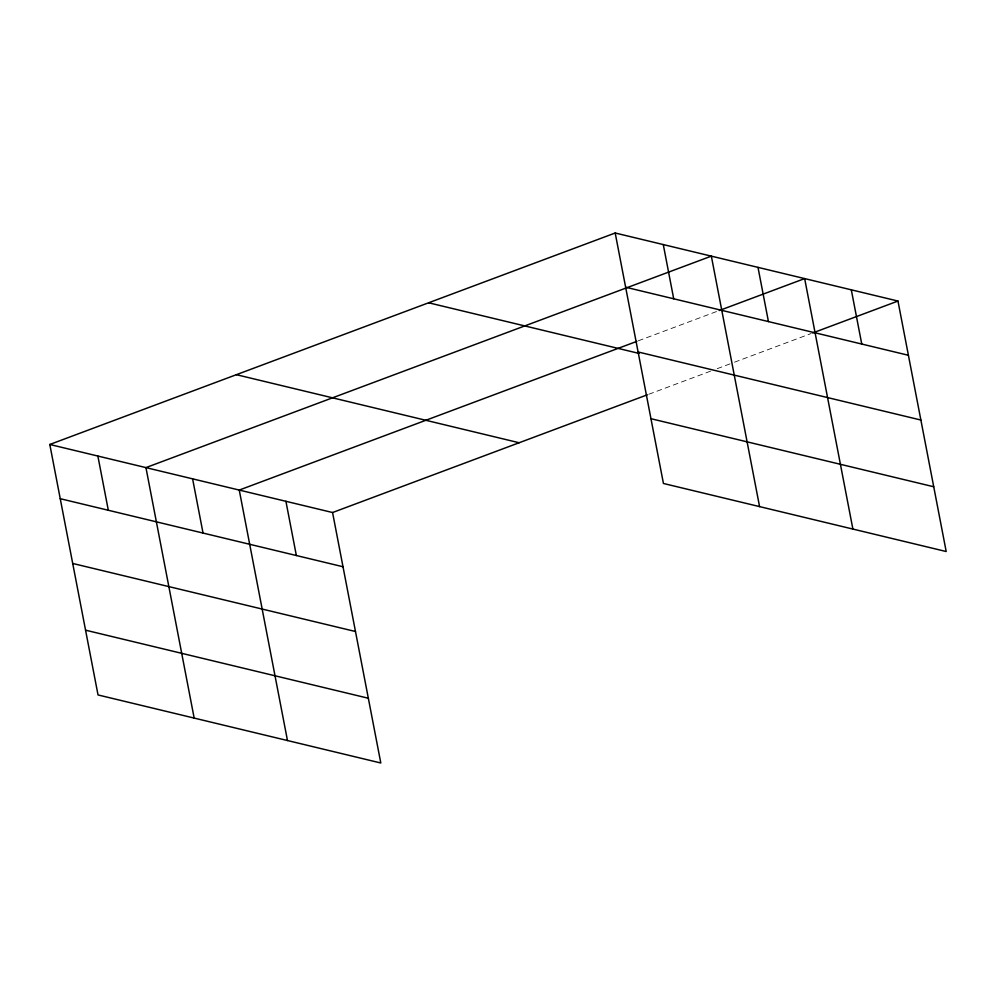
<?xml version="1.0" encoding="UTF-8"?>
<svg xmlns="http://www.w3.org/2000/svg" width="996" height="996" viewBox="0 0 996 996"><rect width="100%" height="100%" fill="white"/><g stroke="black" fill="none" stroke-linecap="round" stroke-linejoin="round"><path stroke-width="0.75" stroke-dasharray="4.98 3.74" d="M638.324 340.806L717.867 311.051M648.77 394.267L711.381 370.848M717.17 368.682L733.081 362.731M734.525 362.183L811.18 333.511"/><path stroke-width="1.49" d="M49.8 444.477L332.564 512.529L380.808 762.998L98.031 694.947L49.8 444.477L615.192 233.002L897.969 301.053L946.2 551.523L663.436 483.471L615.192 233.002M636.88 341.354L239.252 490.069L287.483 740.538M719.324 310.515L804.656 278.594L852.887 529.063M332.564 512.529L647.313 394.814M812.636 332.975L897.969 301.053M625.637 287.221L908.414 355.273M638.112 351.974L920.877 420.038M428.616 302.784L639.146 353.456M650.961 418.706L933.725 486.758M236.376 374.683L519.153 442.747M60.246 498.697L343.01 566.749M72.708 563.462L355.485 631.514M85.556 630.182L368.333 698.246M851.306 289.824L861.752 344.043M757.993 267.364L768.439 321.584M759.575 506.603L711.343 256.134L145.939 467.61L194.17 718.079M663.274 244.568L673.707 298.788M285.914 501.299L296.36 555.519M192.602 478.839L203.035 533.059M97.869 456.044L108.315 510.263"/></g></svg>
